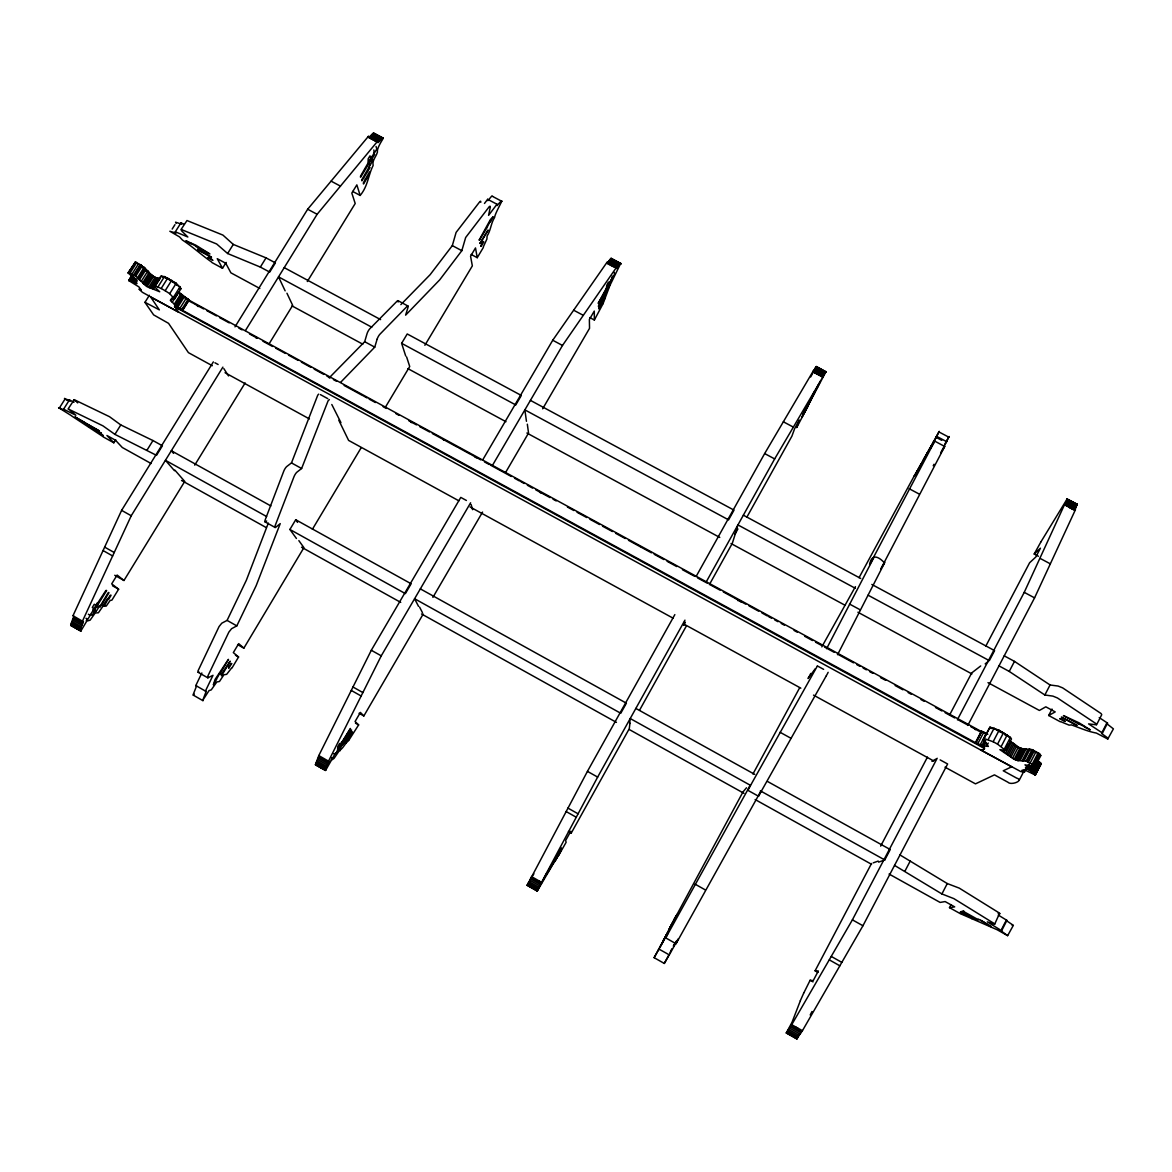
<?xml version="1.0" encoding="UTF-8"?>
<svg xmlns="http://www.w3.org/2000/svg" width="1172" height="1172" viewBox="0 0 1172 1172"><rect width="100%" height="100%" fill="white"/><g stroke="black" fill="none" stroke-linecap="round" stroke-linejoin="round"><path stroke-width="1.5" d="M603.038 303.695L609.894 285.499L620.721 263.348L616.443 268.564L616.472 267.348L562.487 345.462L492.46 465.372M605.133 296.794L599.185 307.401A4.893 0.747 -62.3 0 0 598.921 308.133L598.775 308.851A5.171 0.791 -62.3 0 1 598.775 308.851L601.09 305.101M605.821 292.429L606.818 290.173M608.957 284.84L606.832 288.502L606.803 290.788L608.854 287.286L608.795 285.133M606.788 287.067L608.576 284.488L608.605 282.115L606.862 285.118L606.144 289.689A9.215 1.421 -62.3 0 1 606.129 289.924L598.247 303.416A5.64 0.864 -62.3 0 1 598.203 303.27L605.66 289.543M616.457 267.538L606.979 262.338L616.443 268.168M611.154 259.29L611.095 258.309L607.418 262.894M612.253 276.035L612.209 278.365L614.377 274.644L614.421 272.417M609.455 282.994L612.223 277.735M546.709 874.312L561.373 847.854M162.469 277.163L165.12 277.295A15.617 2.696 32.1 0 1 169.193 279.2L179.111 286.51M369.385 174.071L363.569 183.931A5.098 1.436 -63.2 0 1 363.393 183.828L363.393 183.037A4.82 1.348 -63.2 0 1 363.584 182.393L369.532 171.888M800.344 1000.668L803.699 993.124M346.048 742.77L351.527 732.222M184.868 297.073L186.304 298.347M629.598 723.695L630.228 718.539L749.172 784.625M629.965 723.065L629.276 728.706L571.247 833.087L568.449 831.505M343.059 743.458L342.898 744.703A9.347 1.48 -60.1 0 1 342.898 744.703L351.571 730.068A5.875 0.938 -60.1 0 0 351.527 729.907L341.682 745.172M341.755 743.341L341.667 741.891L340.656 744.161M348.626 740.601C345.037 743.121 343.264 748.556 339.397 750.534L334.064 758.387L331.383 760.276L325.626 770.312L315.444 764.774L318.799 755.574L371.304 650.27L460.772 497.397L466.397 500.473M880.875 568.801L944.72 446.473L934.729 441.126L930.129 448.92L936.721 436.423L946.61 441.639L940.867 452.597M341.872 742.667L335.5 754.299L338.576 748.937A6.021 0.952 -60 0 0 338.532 748.805L337.521 749.011L338.474 747.37M945.013 767.162L975.485 783.863L994.457 774.868L1007.964 782.251C1011.143 785.753 1024.709 780.376 1016.563 778.047L1003.261 770.78L1011.7 766.796L980.598 749.816L983.572 749.597L984.495 747.883L975.397 742.652L179.843 308.91A5.084 0.835 31.9 0 1 179.477 308.881L174.496 306.112L178.613 312.221L142.427 292.326L138.941 289.103L141.211 290.011L138.897 286.891L128.7 280.548L132.407 274.614M149.386 295.256L144.947 302.376L153.635 314.887L168.548 323.34L188.428 352.64L212.308 365.723M470.617 502.773L381.252 655.837L328.556 761.111L325.626 770.312M923.053 460.655L915.142 474.807M172.255 302.259L178.671 292.004L189.073 300.12L182.7 310.331L175.873 305.789L170.497 300.515L170.673 299.519L174.569 298.963L181.045 288.59L176.239 283.243L164.446 276.592L160.784 276.24L154.264 286.613L159.714 291.784L147.086 286.598L138.179 278.687L144.932 268.066L135.293 262.001L128.07 272.959L137.344 280.987L135.381 281.251C141.123 287.726 130.209 278.833 128.744 280.416M668.875 954.96L664.275 963.443L654.137 957.671L667.762 933.439L665.711 937.878L676.01 943.724L677.929 939.402M400.853 304.632L430.124 274.688L452.319 245.622L456.098 232.422L479.875 201.599L480.623 201.203L480.842 202.229M377.106 339.235A4.087 0.982 -62 0 1 379.787 334.357L407.08 306.39A4.307 1.011 -62.2 0 1 407.871 307.826L405.615 315.151L439.734 279.815L461.827 250.676L465.665 237.506L489.325 206.594L490.072 206.199L490.277 207.21L488.578 215.355L496.987 204.25L487.64 199.313L484.476 203.459M928.195 451.645L930.187 447.851L924.298 458.648M174.862 470.104L184.737 481.428L123.968 580.492L117.127 575.042L111.692 583.89L118.621 589.208L111.897 600.152L110.124 600.46L106.242 606.1L102.96 606.217L98.389 612.78L95.21 612.971L90.098 620.178L86.743 621.145L80.912 630.917L70.803 625.438L73.939 616.355L72.986 615.725L121.61 510.362L213.348 361.899M605.88 289.689L609.455 282.481L608.59 283.976M80.912 630.917L80.341 629.349L83.402 621.731L82.465 621.116L131.235 515.753L222.885 367.129M934.714 441.199L869.609 564.787C871.529 552.73 879.088 556.934 884.538 562.97M553.008 863.911L553.36 862.768M998.295 915.068L1006.909 920.386L1001.635 930.714L987.264 921.866L994.691 924.166L993.827 923.316L953.847 898.616L941.907 893.943L894.544 865.39M994.691 924.166L999.613 913.193L959.267 888.127L947.284 883.556L899.993 854.959M665.711 937.878L750.49 784.874L747.824 790.294L758.474 796.213L761.082 790.763L676.068 943.694M684.536 621.893L683.672 625.35L685.371 622.317M604.62 298.831L601.192 304.925M95.767 605.177L94.273 604.269L92.31 607.462L94.141 608.737L97.027 603.14L97.672 604.869A9.508 2.798 -58.9 0 0 97.862 604.972M810.423 400.912L802.688 414.873L810.467 400.765M174.804 307.313L174.672 307.181A36.215 5.963 31.8 0 1 174.775 306.874L174.599 306.258M329.215 377.823L364.682 341.697L367.012 333.786A4.087 1.011 -62 0 1 369.678 328.907L397.176 301.058A4.307 1.04 -62.2 0 1 398.128 302.01M1065.275 504.517L1075.442 509.688L1074.592 510.494L1077.171 504.121L1076.511 504.854M340.686 382.262L374.747 347.146L377.106 339.235M814.701 392.166L811.053 398.685L814.774 391.214M735.445 533.392L732.31 543.339L709.353 584.652M808.753 404.413L802.073 416.836L825.996 371.597L774.663 458.911L706.115 582.118M1099.233 717.601L1107.54 723.095L1102.471 733.042L1088.598 723.886L1096.406 724.809L1095.923 723.593L1057.422 697.955L1052.866 696.109L1044.867 694.996L1009.239 671.439L998.969 665.857M822.803 376.49L813.134 371.187L812.753 372.227L816.313 366.484L813.764 371.29M1096.626 724.677L1101.753 714.656L1101.065 713.543L1062.623 687.861L1058.082 686.045L1050.053 684.99L1014.483 661.389L1004.228 655.837M804.241 410.83L803.567 412.339L811.991 397.162L811.273 399.11M807.845 406.479L796.638 427.633L799.407 420.089L794.616 428.703L791.92 436.13L746.857 517.174M810.423 400.824L813.91 393.704M814.027 393.235L815.038 391.272L814.188 392.796M818.29 384.958L817.529 386.95L820.371 381.237M814.877 391.697L817.734 386.408M803.86 992.831L810.13 980.261L813.265 980.568L818.305 970.973L815.097 970.797L871.529 863.456M266.659 520.969L265.898 521.584A4.395 1.084 -60.4 0 1 265.18 519.899L283.844 470.954A4.146 1.04 -60.8 0 1 286.847 466.456L291.476 462.911L317.7 395.301A18.84 4.761 -61.3 0 1 318.183 394.686L318.638 394.129M268.315 523.122L246.369 580.213L227.09 620.398L221.786 623.196L219.061 626.581L197.965 670.999L198.141 672.332L207.854 677.841L212.996 675.321L205.437 691.026L206.155 691.509L202.653 700.475L209.055 690.572L210.77 690.059A11.119 2.52 -59.4 0 0 211.312 689.795L216.82 681.972L219.486 681.474L223.911 674.764L226.665 674.325L231.587 668.025A18.562 4.131 -59.4 0 1 231.924 668.099L238.575 656.994L233.331 652.614L238.692 643.633L243.864 648.145L303.914 547.646L298.86 540.629M957.392 719.74L1024.24 592.343L1067.194 498.847L1040.985 541.757M207.854 677.841L207.913 675.936L228.862 632.118L231.573 628.705L236.817 625.877L256.155 585.692L280.225 523.62L275.903 527.151A4.395 1.055 -60.4 0 1 275.215 525.481L294.04 476.579A4.146 1.011 -60.8 0 1 297.029 472.082L301.614 468.507L328.043 400.956A18.855 4.659 -61.3 0 1 328.526 400.326L329.391 399.623M810.687 376.915L812.797 373.018M676.991 914.936L677.328 914.263L666.062 935.593M554.986 861.259L558.824 853.934M558.385 855.179L561.212 850.066L537.216 891.13L527.136 885.343L587.436 771.366L674.852 614.611M669.578 929.074L654.137 957.671M537.142 891.042L541.611 882.399L531.458 876.539M606.261 292.912L598.409 306.39A5.611 0.864 -62.3 0 1 598.365 306.258L606.276 292.663A8.922 1.362 -62.3 0 1 606.261 292.912M981.916 731.899L981.33 731.269L987.806 734.243M609.411 283.521L609.074 284.62A5.713 0.879 -62.4 0 0 609.103 284.752L611.476 279.507M814.687 392.151L814.203 393.191L816.855 388.137M670.78 951.019L670.062 952.763M669.857 927.682L743.019 791.891L746.505 787.774M967.808 725.409L1034.568 597.867L1075.442 509.688M553.155 862.519L553.345 862.123M985.784 733.13L983.865 732.632M203.064 700.753L193.028 694.981L196.544 686.045L195.812 685.547L201.848 672.977M826.289 675.79L758.533 796.154M670.911 950.756L671.952 948.719M816.444 667.659L747.824 790.294M666.282 935.183L663.337 940.515L677.65 914.101M884.186 563.673L837.584 654.665M950.975 904.799L949.496 907.655L961.304 914.219A19.528 1.934 28.2 0 1 961.714 914.263L997.064 929.704L1007.642 935.652L1013.355 925.338L1006.147 920.459L1006.909 920.386M1052.002 709.045L1048.676 715.491L1060.352 721.806A19.177 3.794 26.7 0 1 1060.807 721.703L1069.069 725.116L1071.208 724.941A7.721 1.538 26.7 0 1 1071.413 724.882C1079.734 727.841 1087.704 731.489 1096.377 733.071L1107.774 739.034L1113.4 728.867L1106.602 723.534L1102.266 732.046M1001.635 929.293L1005.4 921.924M676.141 916.021C677.826 912.724 672.054 923.097 674.413 919.346M826.612 648.687L874.341 556.641M668.963 929.645L669.578 928.693M981.33 731.269L975.397 742.652L982.795 745.817L988.377 746.403L983.249 739.635L990.003 727.109L999.115 730.259L1010.411 737.364L1011.495 738.99L1005.561 750.446L999.863 749.655L1014.19 759.266L1017.999 760.613L1026.042 761.082L1031.975 749.597L1039.418 753.567L1030.715 771.791L1035.374 775L1024.108 769.682L1021.838 770.429L1024.416 772.172L1026.071 768.979M1039.872 754.036L1040.78 755.588L1034.876 767.059L1033.484 765.067L1027.346 761.683L1033.264 750.183M1027.873 762.02L1033.792 750.519M1028.298 762.225L1034.231 750.725M1019.376 779.966L1024.196 770.605M1034.173 766.635L1031.668 771.484L1025.412 767.938L1026.862 767.85L1028.533 764.613M1026.862 767.85L1029.089 764.305M1026.98 769.008L1029.47 764.159M1030.129 763.075L1036.048 751.574M1028.284 769.418L1029.954 766.18M1029.031 769.682L1030.686 766.459M1032.239 764.173L1038.158 752.673M1029.954 770.151L1032.459 765.301M1033.484 765.067L1039.418 753.567M1030.847 770.605L1033.352 765.756M1031.096 770.737L1033.587 765.887M1031.36 771.205L1033.865 766.356M1030.715 771.791L1034.759 765.096M1034.524 766.488L1040.428 755.002M1032.18 772.641L1037.982 761.346L1040.15 762.62L1041.176 763.719L1035.374 775M1033.308 773.286L1039.11 761.99M1033.748 773.564L1039.564 762.269M1034.041 773.725L1039.842 762.43M1034.334 773.916L1040.15 762.62M1034.539 774.121L1040.34 762.84M1034.905 774.458L1040.707 763.162M1034.876 774.956L1041.176 763.719M1035.316 774.809L1041.117 763.529M828.15 672.318L827.652 673.27M1075.31 507.183L1076.043 505.762M1008.257 755.149L1014.146 743.781L1009.707 741.041M1009.546 756.218L1015.435 744.85L1014.146 743.781M1010.835 757.302L1016.71 745.949L1015.435 744.85M941.907 893.943L947.284 883.556M1044.867 694.996L1050.053 684.99M1012.462 758.401L1018.336 747.047L1016.71 745.949M1014.19 759.266L1020.065 747.912L1023.874 749.23L1031.975 749.597M1015.055 759.588L1020.929 748.219M1015.787 759.778L1021.676 748.41M1016.857 760.145L1022.731 748.776M1017.618 760.452L1023.508 749.069M1017.999 760.613L1023.874 749.23M1018.131 760.511L1024.02 749.128M1018.79 760.232L1024.68 748.835M1020.226 760.218L1026.13 748.791M1022.145 760.672L1028.049 749.23M1023.215 761.009L1029.221 749.113M1024.24 759.588L1029.412 749.567M1024.02 760.452L1029.954 748.981M983.249 739.635L984.041 738.536L993.138 741.73L999.115 730.259M1005.561 750.446L997.562 744.117L1003.54 732.632M1001.24 746.418L1007.202 734.932M1004.463 748.835L1010.411 737.364M1003.803 752.424L1008.023 744.293M1005.547 753.42L1011.436 742.052M1006.953 754.255L1012.842 742.887M904.931 871.177L910.38 860.731M1009.239 671.439L1014.483 661.389M975.719 742.858L981.565 731.665M976.159 742.389L982.004 731.182M978.078 743.121L983.938 731.899M980.437 744.454L986.297 733.233M984.041 738.536L990.003 727.109M981.96 745.465L984.465 740.66M982.795 745.817L985.696 740.587M984.275 745.612L985.96 742.403M988.186 739.547L994.164 728.09M986.56 746.242L988.245 743.033M817.148 666.311L816.65 667.264M810.204 1014.967L812.02 1011.495M799.158 1034.1L796.623 1038.89L802.439 1030.686L862.944 925.748L947.621 763.983L940.164 759.896M368.77 161.018L370.791 158.616L370 155.847L368.198 158.762L367.979 163.963L371.861 157.795M880.655 846.111L927.462 757.083M949.584 715.008L971.72 672.918L980.7 665.96M985.696 646.329L1029.617 562.75L1035.784 557.037L1040.443 548.188L1034.202 554.019L1038.421 556.26M1034.202 554.019L1040.912 541.889M791.73 1024.68L852.396 919.844L937.175 758.269M878.604 862.123L884.772 859.955L890.237 849.539L767.514 781.46M796.872 1038.978L786.309 1033.015L792.038 1022.248L800.373 1000.712M941.761 440.335L936.135 437.361L939.226 431.325L915.508 474.484M827.447 673.666L826.377 675.658M541.567 882.34L597.647 777.095L684.961 620.149M676.185 915.991L669.71 927.975M673.461 945.892L673.856 945.145M944.588 444.657L949.056 436.497L945.994 442.562L946.61 441.639M859.047 577.679L914.717 475.026M752.937 774.018L799.524 688.023M821.821 646.856L855.428 586.63M659.997 946.976L663.411 940.911M663.249 940.97L664.026 939.534M666.179 935.564L670.135 928.18M916.812 472.492L917.705 471.027M931.11 446.342L930.143 448.041M933.176 442.518L934.025 440.936M808.944 676.874L808.065 678.515L815.36 668.611M809.427 675.995L810.79 673.461M674.296 944.339L674.706 943.563M674.471 944.632L676.171 941.497M933.22 465.738L934.025 464.258M674.134 945.028L673.461 946.273L674.12 945.306M674.647 944.075L675.204 943.064M675.717 942.098L676.141 941.306M915.786 473.415L914.233 476.345L920.914 464.141M922.584 461.065L927.023 453.344M668.641 929.923L677.094 914.629M927.931 452.07L927.286 453.154L928.517 451.381M916.416 472.243L916.987 471.452M658.503 949.994L659.001 949.115L669.315 954.902L677.987 939.241M527.224 885.446L532.63 875.689M669.183 954.916L664.348 963.443M737.906 528.953L735.064 534.066L737.935 524.924L855.399 588.344M543.002 880.494L543.955 878.766M550.181 867.544L543.808 878.561M548.994 870.606L561.417 848.704L553.111 863.749M813.456 394.993L814.467 393.177M639.575 710.173L686.382 625.965M696.036 576.624L764.657 453.564L813.134 371.187M533.128 874.942L533.89 873.873M553.023 862.958L552.349 864.76M558.971 854.74L554.297 862.196M559 854.828L566.135 842.272L565.622 840.544L570.808 831.212L571.247 833.087M786.309 1033.015L791.715 1024.68L802.454 1030.701M316.469 763.792L317.334 762.269M606.144 289.689L606.832 288.502M880.641 569.402L881.241 568.376M881.93 567.175L882.633 565.973M883.249 564.889L884.831 562.282M349.974 736.28L352.391 732.09A5.421 0.85 -60.1 0 0 352.406 731.841L352.157 731.87A5.113 0.806 -60.1 0 0 351.703 732.368L351.659 732.354M331.149 760.013L332.115 758.328M334.489 754.211L335.5 752.995M341.887 742.096L350.399 728.442A5.904 0.938 -60.1 0 1 350.443 728.603L338.664 748.615M338.312 750.959L339.455 749.011M608.854 286.671L609.894 284.884M344.89 743.253L349.608 735.489M348.743 740.396L358.632 724.926L355.087 721.513L360.39 712.415L363.847 715.96L423.18 614.069M602.935 303.885L594.365 320.029L589.721 317.553M432.893 597.383L482.556 512.061M505.557 472.55L528.543 433.054L527.327 424.176M542.665 408.794L589.531 328.336L589.37 319.487L594.277 311.078L594.365 320.029M194.186 694.102L193.483 695.304M482.644 460.025L552.73 340.246L606.979 262.338M940.589 453.271L941.131 452.333M941.775 451.264L944.72 446.415M471.129 254.441L477.238 257.694L483.362 247.439A17.668 3.794 -62.8 0 1 483.347 246.838L486.907 239.015L487.069 236.392A7.12 1.538 -62.8 0 1 487.054 236.099C490.848 230.239 490.878 223.325 494.599 217.479C495.287 211.546 508.37 191.93 497.177 205.554L496.987 204.25M312.411 529.261L361.181 447.704M385.442 407.123L409.717 366.528L406.625 356.977M424.879 345.286L472.345 265.883L470.558 256.228L475.51 247.937L477.238 257.694M371.539 159.158L360.61 177.265A5.552 1.582 -63.3 0 1 360.493 177.089L360.507 176.371A2.652 0.747 -63.2 0 1 360.654 175.932L367.803 163.494M289.894 529.466L295.725 519.738L411.138 583.773L405.38 593.618L289.894 529.466L296.428 538.49M401.615 343.323L407.226 333.961L521.32 395.462L515.768 404.955L401.615 343.323L405.717 356.024M340.949 422.638L331.793 404.501M108.542 599.493L111.003 595.42A5.347 1.553 -58.9 0 0 110.944 595.142L110.417 595.156A5.04 1.465 -58.9 0 0 109.992 595.508L104.425 605.763M352.64 191.432L360.17 195.431C367.935 186.216 368.14 175.448 373.121 165.516C371.949 160.359 376.124 156.828 377.428 152.17C376.315 145.738 390.657 130.253 377.985 142.632L377.604 141.226L317.129 214.286L245.475 330.489M86.259 620.75L87.27 619.109M89.658 615.095C91.68 612.663 91.445 619.417 94.463 610.348A5.919 1.743 -58.7 0 0 94.346 610.173L92.778 610.041L93.745 608.458M370.616 158.015L371.509 156.565L371.641 158.938A5.64 1.597 -63.5 0 0 371.744 159.114L374.674 154.47L373.604 153.18L374.351 151.95M90.889 614.025L93.174 610.319M97.466 603.448L105.744 590.717A2.769 0.82 -58.9 0 1 106.037 590.454L106.506 590.395A5.816 1.714 -58.9 0 1 106.623 590.6L94.507 609.997M371.685 157.165L373.765 153.781M94.742 612.648L95.899 610.744M98.199 607.023L99.737 605.514M369.927 164.695L369.092 166.995M373.092 159.539L370.132 165.399L369.356 162.718M102.711 605.895L107.663 598.438M194.728 465.138L245.138 382.936M268.901 344.158L292.678 305.379L286.95 293.234M307.313 281.529L355.204 203.503L351.82 193.072L356.845 184.883L360.17 195.431M147.042 450.107L152.961 440.555L162.41 445.785L156.506 455.351L114.915 434.373L102.975 425.875L68.694 409.189L75.858 415.24L63.566 409.218L69.397 399.96L74.012 402.201M260.345 267.084L266.044 257.869L275.405 262.88L269.707 272.109L260.345 267.084L227.617 253.518L216.644 243.966L181.675 229.653L181.484 230.723L187.842 237.008L175.317 231.807L180.942 222.87L184.077 224.16M235.001 326.856L307.665 209.231L368.389 136.362L377.662 141.446M182.1 310.082L183.931 307.152M185.747 304.237L187.564 301.321M182.422 310.214L188.97 299.842M114.915 434.373L120.789 424.938L152.961 440.555M227.617 253.518L233.287 244.421L222.944 235.103L186.978 220.526L180.942 229.712M63.566 409.218L64.519 410.185L58.6 407.68L71.023 415.43A11.002 1.055 31.1 0 0 71.902 416.104L102.74 436.438A18.342 1.743 31 0 1 103.195 436.878L113.831 442.796L115.72 439.764M175.317 231.807L176.049 233.067L169.837 231.25L179.609 236.949L181.821 239.396A10.797 2.08 32.4 0 0 182.539 240.099C192.838 246.853 201.643 255.1 211.605 262.045A18.02 3.428 32.3 0 1 212 262.572L222.504 268.285L226.167 262.411M374.073 134.179L373.135 133.315L368.799 137.783L368.389 136.362M174.569 298.963L169.706 293.674L176.239 283.243M170.497 300.515L172.328 297.571M173.632 296.999L180.151 286.598M172.899 299.431L174.745 296.472M174.394 304.017L180.81 293.776M175.448 304.969L181.85 294.729M175.624 305.321L182.026 295.095M175.873 305.789L182.275 295.564M176.664 306.317L183.052 296.091M177.998 306.874L184.4 296.648M180.136 307.987L186.524 297.747M181.924 309.262L188.296 299.036M150.075 288.122L156.535 277.837L159.919 278.76L153.444 289.059M151.173 288.341L157.649 278.057M152.287 288.62L158.762 278.321M154.264 286.613L161.648 275.728M155.114 286.115L157.912 287.008L164.446 276.592M157.912 287.008L161.179 288.502L167.713 278.072M161.179 288.502L165.164 290.715L171.713 280.284M128.744 272.344L134.634 275.317L141.182 264.96M131.469 281.47L134.223 277.105M132.07 280.87L134.106 277.749M132.04 281.148L134.311 277.852M144.932 268.066L138.179 278.687L135.806 276.065L142.339 265.707M133.271 281.236L135.117 278.321M134.121 281.749L135.952 278.833M134.795 282.247L136.641 279.332M137.681 277.53L144.215 267.172M138.545 278.936L144.698 268.359M139.541 279.727L146.061 269.399L145.05 268.608M59.201 408.296L64.987 399.095L64.475 398.407L70.335 400.941L69.397 399.96M172.167 229.082L174.965 224.643M141.343 281.251L147.848 270.937L146.061 269.399M142.735 282.774L149.225 272.475L147.848 270.937M143.424 283.771L149.899 273.472L149.225 272.475M143.57 284.005L149.899 273.472M143.907 284.225L150.045 273.721M144.61 284.723L151.085 274.438L150.382 273.94M145.592 285.455L152.067 275.186L151.085 274.438M68.049 409.057L74.217 399.667L109.494 416.69L120.789 424.938M146.295 286.027L152.756 275.757L152.067 275.186M147.086 286.598L153.547 276.328L152.756 275.757M148.639 287.521L155.1 277.251L156.535 277.837M128.07 272.959L135.542 262.528L128.993 272.871M128.92 272.666L135.688 262.001M130.239 272.768L136.772 262.396M132.128 273.838L138.677 263.48M128.7 280.548L131.454 276.196M129.081 280.474L132.744 274.673M129.55 280.518L133.227 274.702M129.828 280.635L132.568 276.27M130.077 280.767L132.832 276.402M133.769 274.878L140.318 264.506M130.473 280.958L133.227 276.592M134.165 275.112L140.713 264.755M926.832 454.502L925.616 456.406M933.996 441.243L930.802 446.825L931.945 445.038M936.135 437.361L936.721 436.423M924.796 458.003L925.177 457.08L924.049 458.838M926.012 455.19L927.067 453.593M93.584 610.612L97.613 604.122M984.495 747.883L984.29 748.395A37.914 6.549 27.7 0 1 984.465 748.835L984.334 748.879M134.868 262.396L135.542 263.568M985.183 663.85L987.952 661.711M368.228 163.802L368.653 163.875A9.083 2.578 -63.3 0 1 368.726 164.168M931.945 761.39L935.871 759.046M1048.676 715.491L1055.225 711.917L1045.805 706.819L1039.403 710.466L987.996 682.646M1106.602 723.534L1107.54 723.095M199.152 672.127L198.141 672.332M1102.471 733.042L1101.548 733.452L1107.701 737.921L1107.774 739.034M873.213 862.856L878.224 861.068M181.147 295.49A5.801 0.982 32 0 0 181.47 295.534L181.587 295.461A23.513 3.985 32.1 0 0 181.455 295.212L178.774 292.546M961.377 911.494L976.921 920.093A9.772 0.982 28.3 0 1 976.73 920.108L961.348 911.552M962.988 911.069L964.278 911.391M990.692 728.413L992.845 728.31M179.36 289.103L181.045 288.59M1000.009 913.735L998.163 913.354M965.083 914.453L965.684 915.112L960.278 912.124L964.629 914.717M949.496 907.655L954.697 906.879L945.145 901.576L940.105 902.425L889.079 874.048M980.7 920.328L984.246 922.291M978.181 919.126C981.491 920.225 1000.815 932.516 984.993 923.126M1001.635 930.714L1000.888 930.758L1007.642 935.652M144.947 302.303L159.363 309.877L150.69 297.117L174.379 309.76L981.037 750.183L1020.739 771.557L1024.416 772.172M1040.78 755.588L1038.289 754.929M1034.876 767.059L1025.002 764.818L1027.419 767.543M410.801 422.228L411.797 422.623M994.339 729.189L995.453 729.438M143.658 268.212L144.464 268.637M137.578 263.773L140.918 265.37M178.92 308.69L180.005 308.983M1040.677 763.675L1038.421 762.84M993.973 728.545L1001.943 732.104A16.423 2.989 27.3 0 1 1006.499 734.888L1009.575 737.642M164.974 277.764L167.054 278.497M985.007 733.657L986.502 734.317M737.671 600.43L738.448 600.738M173.529 282.1L169.881 280.123L170.365 280.738M187.33 298.948L187.769 299.168M178.745 293.396L179.638 293.615M740.191 601.558L741.041 601.925M996.771 729.863L998.266 730.508M233.287 244.421L266.044 257.869M1023.874 749.567L1023.083 749.494M365.225 178.906L366.162 179.316M1001.445 732.573L1002.939 732.998L1001.401 732.104M179.931 293.982L181.338 294.612L180.766 293.923M173.104 281.881L172.401 281.895M188.091 299.695L981.242 731.46M1026.042 761.082L1027.346 761.683M144.537 268.959L143.555 268.491M145.768 270.893L146.544 271.259M1006.016 735.474L1005.063 735.005M145.636 269.985L144.801 269.589L146.09 270.205M1035.491 751.985L1037.044 752.966M145.973 270.571L146.749 270.82A15.749 2.666 32.2 0 0 145.724 270.263M150.573 275.288L151.54 275.772M1035.257 751.882L1031.331 750.095L1031.873 750.651M1018.336 747.047L1020.065 747.912M144.317 268.549L143.409 268.036M187.667 299.49L186.831 299.036M255.774 337.653L256.507 338.034M373.663 133.022L383.156 138.091M611.095 258.309L620.721 263.422M825.952 371.714L816.239 366.543L825.879 371.92M1067.091 498.95L1077.215 504.238M374.029 133.388L383.229 138.355L373.135 133.315M611.286 258.558L620.706 263.656M1066.93 499.111L1076.995 504.282M610.7 258.66L620.706 263.92M815.946 366.968L825.791 372.125M1066.754 499.272L1077.068 504.751M375.729 134.78L381.823 138.003M492.694 196.486L501.982 201.394M611.271 259.071L614.421 260.726M617.556 262.396L620.706 264.052M817.69 367.993L820.913 369.693M938.86 431.911L948.675 437.083M1066.667 499.36L1076.629 504.619M617.439 262.601L620.574 264.257M372.432 133.872L381.603 138.706M610.129 259.305L619.578 264.286M815.492 367.671L825.191 372.784M1066.769 500.283L1076.76 505.557M183.565 297.146L182.158 296.282M443.324 439.793L444.085 440.189M474.968 457.021L476.418 457.812M978.81 919.698L978.605 919.727A9.757 0.982 28.2 0 1 978.371 919.742L962.944 911.142M371.641 134.619L380.812 139.453M609.455 260.14L618.919 265.121M814.936 368.579L824.634 373.692M1066.359 501.279L1076.35 506.553M370.806 135.469L379.977 140.318M608.737 261.063L618.201 266.059M814.32 369.59L824.019 374.703M1065.875 502.378L1075.881 507.652M370 136.348L379.186 141.197M608.048 262.015L617.512 267.011M813.72 370.601L823.418 375.729M1065.377 503.462L1075.398 508.751M368.521 136.802L378.483 142.017M606.979 262.718L616.882 267.89M813.016 371.509L822.876 376.666M1064.923 504.473L1075.178 509.937M368.594 137.065L377.794 141.929M606.979 262.938L616.457 267.949M812.943 371.7L822.671 376.827M1064.996 504.795L1075.017 510.084M370.206 138.135L377.867 142.178M814.262 372.623L822.598 377.018M1064.835 504.942L1074.871 510.23M370.264 138.355L377.926 142.398M606.979 263.363L613.293 266.689M1068.996 507.344L1073.288 509.6M331.105 181.147L340.451 186.128M452.319 245.622L461.827 250.676M573.665 310.214L583.304 315.341M783.365 421.788L793.254 427.062M909.135 488.695L919.185 494.042M1040.121 558.399L1050.332 563.835M152.58 276.314L156.799 278.599M307.665 209.231L317.129 214.286M552.73 340.246L562.487 345.462M764.657 453.564L774.663 458.911M1024.24 592.343L1034.568 597.867M176.108 223.281L175.566 222.197L181.675 224.16L180.942 222.87M147.994 272.871L150.895 274.775L149.445 274.072M398.011 300.677L407.915 305.995M143.453 268.359L144.654 269.018M993.138 741.73L997.562 744.117M284.225 267.641L380.607 319.604M530.418 400.37L734.024 510.142L728.588 519.87L524.866 409.878L526.448 421.29M743.356 515.182L860.731 578.47M871.836 584.447L994.589 650.636L989.329 660.656L868.086 595.2M371.758 327.208L278.526 276.87L285.133 290.832M142.369 266.762L141.299 265.59M364.682 341.697L374.747 347.146M849.495 604.034L860.189 609.806M259.847 288.488L230.899 272.827L225.757 263.275L217.245 258.675L222.504 268.285M292.018 305.907L362.807 344.216M407.841 368.594L505.967 421.715M526.873 433.025L719.769 537.435M731.006 543.53L845.056 605.265M857.904 612.223L971.94 673.944M182.041 296.545L183.037 297.087M187.564 300.179L192.633 302.977M193.966 303.665L203.591 308.91M206.799 310.653L216.41 315.883M219.618 317.641L229.229 322.871M238.854 328.116L242.062 329.859M249.504 333.947L257.181 338.137M262.894 341.199L272.505 346.443M275.713 348.187L285.338 353.417M288.532 355.16L298.157 360.405M301.365 362.148L310.976 367.393M314.184 369.136L323.809 374.41M326.915 376.109L330.211 377.867M333.419 379.611L336.628 381.354M344.129 385.485L354.252 390.95M355.013 391.404L362.778 395.638M363.877 396.195L367.07 397.938M369.165 399.11L375.406 402.509M383.098 406.669L386.32 408.457M395.931 413.643L399.139 415.386M408.647 420.616L416.47 424.879M419.605 426.579L429.582 431.97M432.307 433.508L442.415 438.958M443.324 439.5L457.476 447.206M458.442 447.689L470.25 454.165M471.261 454.663L480.872 459.907M484.461 461.9L489.193 464.478M490.497 465.138L511.329 476.491M514.537 478.235L519.46 480.96M520.954 481.721L524.148 483.479M527.356 485.223L532.557 488.094M535.736 489.823L550.064 497.617M553.008 499.184L556.202 500.927M567.424 507.037L573.841 510.523M577.049 512.281L586.689 517.526M589.912 519.284L599.551 524.529M602.525 526.199L612.414 531.531M615.622 533.289L625.262 538.534M628.485 540.292L640.835 547.06M641.333 547.295L651.456 552.832M654.196 554.283L663.835 559.542M667.058 561.285L676.698 566.545M682.426 569.709L694.381 576.17M697.589 577.928L707.243 583.173M710.452 584.931L720.091 590.175M723.314 591.919L732.954 597.178M734.009 597.793L745.817 604.181M749.025 605.924L758.665 611.183M761.888 612.927L767.118 615.827M768.319 616.428L771.528 618.186M774.736 619.929L777.959 621.687M781.167 623.431L784.39 625.189M794.03 630.433L797.238 632.191M804.739 636.308L812.474 640.527M815.58 642.212L821.352 645.318M824.561 647.061L827.784 648.819M828.545 649.273L834.215 652.321M837.423 654.064L853.494 662.825M856.717 664.568L859.926 666.326M863.134 668.069L866.357 669.827M869.565 671.571L872.788 673.329M880.48 677.562L885.636 680.331M895.115 685.532L902.953 689.795M908.139 692.579L911.362 694.322M921.002 699.581L924.21 701.325M935.461 707.463L941.892 710.965M945.115 712.708L954.755 717.953M957.964 719.711L967.618 724.955M970.826 726.713L980.466 731.958M1016.505 746.491L1022.38 749.728M174.789 306.874L984.29 748.395M320.41 394.612L327.794 398.656M817.353 665.93L823.638 669.359M214.93 362.763L218.124 364.507M225.053 372.711L309.423 418.931M458.867 500.81L348.611 440.408L338.811 420.265M470.045 506.934L672.992 618.127M684.184 624.251L800.842 688.169M813.514 695.113L933.791 761.009M66.101 399.711L67.478 400.472M145.709 270.703L146.705 271.245M291.476 462.911L301.614 468.507M780.083 732.28L790.866 738.228M270.879 505.952L171.332 450.737L173.559 453.374M420.338 588.871L626.39 703.185L620.764 713.279L414.58 598.731L418.536 606.364M635.854 708.43L754.724 774.37M266.601 516.53L165.428 460.303L174.496 470.705M760.379 790.851L884.772 859.955M1012.872 925.382L1011.626 924.679M265.077 521.892L275.098 527.473M151.115 463.526L122.313 447.514L115.53 440.262L106.93 435.486L113.831 442.796M181.514 480.447L266.322 527.62M301.526 547.207L400.736 602.393M421.539 613.967L616.428 722.377M629.174 729.467L743.986 793.327M755.134 799.538L871.543 864.291M197.394 306.053L198.288 306.566M175.082 283.595L177.06 285.045M121.61 510.362L131.235 515.753M371.304 650.27L381.252 655.837M587.436 771.366L597.647 777.095M852.396 919.844L862.944 925.748M974.796 729.204L975.602 729.658M104.674 547.134L114.241 552.525M352.992 687.012L362.866 692.579M567.907 808.079L578.06 813.793M831.329 956.469L841.818 962.373M103.077 550.562L112.644 555.953M227.09 620.398L236.817 625.877M351.278 690.44L361.152 696.007M566.076 811.507L576.228 817.221M695.025 884.113L705.339 889.929M829.366 959.897L839.855 965.801M114.739 575.262L123.968 580.492M237.608 644.615L243.864 648.145M359.086 713.265L363.847 715.96M815.097 970.797L817.983 972.423M112.453 585.722L118.621 589.208M235.455 655.221L238.575 656.994M355.453 723.139L358.632 724.926M810.13 980.261L813.016 981.887M997.196 730.083L998.163 730.669M999.086 731.372L1000.038 731.973M337.551 749.157L340.29 750.725M72.986 615.725L83.402 621.731M195.812 685.547L206.155 691.509M318.784 755.559L329.054 761.478M539.003 881.124L541.845 882.75M795.305 1026.936L798.249 1028.606M73.514 617.234L82.978 622.61M318.843 756.804L328.614 762.357M531.106 877.579L541.142 883.278M791.217 1025.559L801.575 1031.448M72.957 618.464L82.421 623.856M318.242 758.05L327.999 763.602M530.462 878.81L540.482 884.508M790.499 1026.789L800.857 1032.678M72.371 619.885L81.82 625.262M317.568 759.456L327.325 765.008M529.729 880.201L539.75 885.9M789.694 1028.166L800.037 1034.056M71.785 621.35L81.234 626.742M316.909 760.892L326.666 766.444M528.982 881.622L539.003 887.321M788.859 1029.558L799.201 1035.447M71.272 622.757L80.722 628.133M316.294 762.269L326.05 767.821M528.294 882.97L538.3 888.669M788.053 1030.877L798.396 1036.766M70.891 623.973L80.341 629.349M315.81 763.455L325.552 769.008M527.708 884.128L537.714 889.826M787.35 1031.975L797.692 1037.865M70.701 624.896L80.136 630.272M315.502 764.32L325.245 769.872M527.312 884.948L537.303 890.647M786.822 1032.766L797.15 1038.641M527.356 885.197L537.347 890.896M786.441 1032.766L796.755 1038.641M70.745 625.394L80.765 631.151M315.444 764.774L325.494 770.546M539.633 492.225L540.805 492.914M153.547 276.328L155.1 277.251M184.634 297.703L185.513 298.289M999.833 731.255L1000.815 731.899M134.634 275.317L135.806 276.065M340.437 743.986L339.631 743.473L337.712 746.754L338.679 747.546M142.178 266.645L141.607 266.176L142.486 266.63M170.423 280.24L168.783 279.566M165.164 290.715L169.706 293.674M85.981 618.259L87.71 619.402L90.156 615.432L88.354 614.216M1004.375 733.906L1006.733 735.606M94.683 609.689L96.382 611.081L98.668 607.345L96.895 606.1M331.442 757.815L332.365 758.504L334.738 754.416L333.786 753.684M173.925 282.32L176.181 284.166M76.751 402.143L77.718 402.89M75.697 401.322L73.939 399.711M978.4 744.425L979.631 745.407M338.855 748.307L339.704 749.216L341.931 745.377L341.008 744.616M1037.733 753.537L1038.48 754.226M295.725 519.738L297.556 522.375M547.119 873.213L546.137 874.341M223.823 368.594L228.525 375.948M553.345 862.006L550.225 867.617M419.605 607.125L422.462 612.678M371.363 159.451L371.92 161.355M471.115 504.502L472.594 509.688M373.795 149.972L374.557 152.697L376.783 149.078L376.065 146.471M487.64 199.313L487.845 200.632L491.874 195.944L492.68 196.339M145.079 270.102A23.367 4.014 32.3 0 1 144.698 269.912M1015.45 745.89A11.222 2.022 27.2 0 1 1014.425 745.275M480.989 246.032L481.047 246.31A5.142 1.113 -62.7 0 0 481.179 246.384L483.758 241.871L483.04 241.432L481.34 244.919A4.849 1.055 -62.7 0 0 481.121 245.549L480.989 246.032M221.376 674.383L221.391 675.717A9.273 2.095 -59.5 0 0 221.537 675.805L230.21 661.316A5.831 1.319 -59.5 0 0 230.137 661.14L221.376 674.383M219.545 673.783L219.604 673.973A9.273 2.095 -59.5 0 0 219.794 674.09L228.467 659.514A5.86 1.333 -59.5 0 0 228.394 659.338L215.077 679.438L213.348 684.844L216.454 679.555A5.963 1.348 -59.3 0 0 216.38 679.394L219.574 673.636M212.703 260.287L207.854 257.474L211.619 259.217A4.937 0.952 32.3 0 1 212.176 259.657L212.703 260.287M479.275 239.85L479.304 240.143A5.596 1.231 -62.8 0 0 479.392 240.289L487.391 227.002A8.849 1.934 -62.8 0 0 487.347 226.665L490.453 220.922L490.321 221.742A5.684 1.231 -62.9 0 0 490.379 221.889L493.192 216.717L490.438 219.486L479.275 239.85M480.037 243.131L480.051 243.41A5.567 1.216 -62.8 0 0 480.139 243.571L488.094 230.269A8.863 1.934 -62.8 0 0 488.065 230.005L480.037 243.131M99.928 606.539L100.001 606.906A9.215 2.696 -58.9 0 0 100.191 607.023L108.967 592.739A5.787 1.699 -58.9 0 0 108.85 592.534L108.469 592.534A2.754 0.806 -58.9 0 0 108.088 592.856L99.928 606.539M361.767 180.21L361.811 180.649A5.523 1.568 -63.2 0 0 361.928 180.81L369.986 167.699A8.79 2.49 -63.3 0 0 369.913 167.42L369.077 167.113L361.972 179.492A2.637 0.747 -63.2 0 0 361.84 179.931L361.767 180.21M231.646 663.674L228.73 668.348L228.584 666.883L230.796 663.85A5.084 1.143 -59.5 0 1 231.177 663.469L231.646 663.674M1059.869 718.656L1059.84 718.714A5.567 1.113 26.8 0 0 1059.854 718.89L1065.26 721.454L1061.1 718.875A5.245 1.04 26.8 0 0 1060.47 718.685L1060.015 718.597M197.98 249.167L197.702 249.724A9.039 1.743 32.3 0 0 197.848 249.973L211.502 257.357A5.67 1.099 32.3 0 0 211.458 257.166L197.98 249.167M87.68 425.246L87.563 425.539A9.2 0.894 31 0 0 87.754 425.744L101.554 433.406L87.68 425.246M195.944 246.208L195.973 246.369A9.024 1.743 32.4 0 0 196.178 246.691L209.847 254.046A5.699 1.099 32.4 0 0 209.803 253.855L195.944 245.27L185.85 240.743L190.963 243.805A5.801 1.113 32.5 0 0 190.904 243.644L190.274 242.985L196.017 246.193M1076.878 725.234L1076.848 725.263A9.596 1.919 26.7 0 1 1076.614 725.38L1061.422 717.161A6.021 1.201 26.7 0 1 1061.495 717.03L1076.878 725.234M1079.046 723.857L1079.016 723.9A9.581 1.934 26.7 0 1 1078.738 724.018L1063.517 715.74A6.05 1.216 26.7 0 1 1063.59 715.609L1079.134 722.86L1090.312 729.892L1084.657 727.182A6.182 1.231 26.6 0 1 1084.642 727.006L1085.375 727.065L1079.016 723.9M75.14 417.027L85.424 422.96A9.186 0.894 31 0 0 85.497 423.268L99.312 430.915L75.14 417.027M98.785 432.702L103.312 435.647L98.785 432.702M971.94 918.628A7.867 0.791 28.2 0 0 971.749 918.628"/></g></svg>
